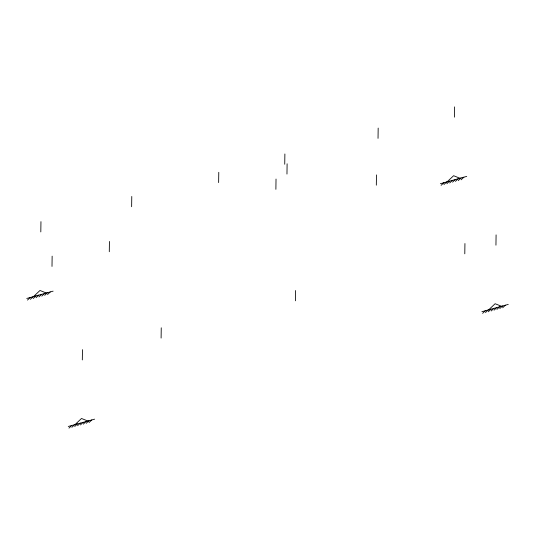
<?xml version="1.0" encoding="UTF-8"?>
<svg xmlns="http://www.w3.org/2000/svg" width="535" height="535" viewBox="0 0 535 535"><rect width="100%" height="100%" fill="white"/><g stroke="black" fill="none" stroke-linecap="round" stroke-linejoin="round"><path stroke-width="0.8" d="M40.807 231.916L40.954 221.65M52.002 266.43L52.142 256.165M82.323 359.928L82.47 349.663M109.294 251.731L109.434 241.466M131.63 206.724L131.77 196.459M161.102 338.073L161.249 327.808M218.628 182.582L218.775 172.317M275.886 189.316L276.027 179.051M284.734 164.245L284.881 153.98M286.967 174.062L287.108 163.797M295.454 300.797L295.594 290.532M376.326 185.177L376.473 174.912M378.031 138.358L378.178 128.092M454.429 117.158L454.576 106.893M464.788 253.811L464.935 243.545M495.945 245.17L496.092 234.905M27.472 300.095L30.227 297.5M30.334 299.306L33.09 296.704M33.511 296.591L39.991 290.478L46.351 293.026M33.197 298.51L35.952 295.909M36.059 297.714L38.814 295.113M38.921 296.918L41.676 294.324M41.783 296.129L44.539 293.528M44.646 295.333L47.401 292.732M47.508 294.538L50.263 291.943M68.988 428.107L71.743 425.506M71.85 427.311L74.606 424.71M75.027 424.596L81.507 418.484L87.867 421.032M74.713 426.515L77.468 423.921M77.575 425.72L80.33 423.125M80.437 424.93L83.192 422.329M83.299 424.135L86.055 421.533M86.162 423.339L88.917 420.744M89.024 422.55L91.779 419.948M441.094 185.337L443.849 182.743M443.956 184.542L446.712 181.947M447.133 181.826L453.613 175.714L459.973 178.269M446.819 183.752L449.574 181.151M449.681 182.957L452.436 180.355M452.543 182.161L455.298 179.566M455.405 181.365L458.161 178.77M458.268 180.576L461.023 177.974M461.13 179.78L463.885 177.179M482.61 313.349L485.365 310.748M485.472 312.554L488.228 309.952M488.649 309.839L495.129 303.726L501.489 306.274M488.335 311.758L491.09 309.156M491.197 310.962L493.952 308.367M494.059 310.173L496.814 307.572M496.921 309.377L499.677 306.776M499.784 308.581L502.539 305.987M502.646 307.786L505.401 305.191M26.75 298.463L53.112 291.147M440.372 183.706L466.734 176.389M68.266 426.469L94.628 419.159M481.888 311.711L508.25 304.402"/></g></svg>
